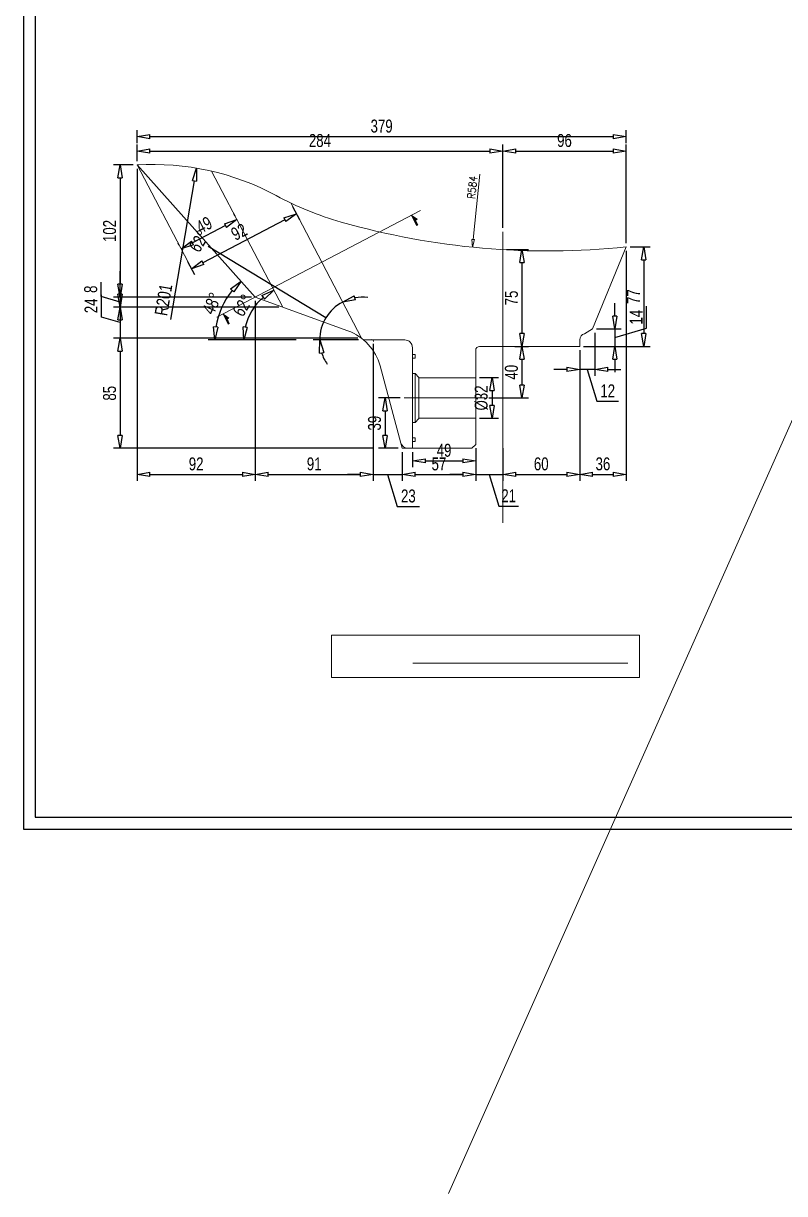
# Model space of a CAD drawing. Header units: millimetres. Extents: x 135002 to 160744, y 22203 to 27033.
# Drawn here: x 137536 to 138127, y 23715 to 24622 of the extents above; entities that cross this region are included whole.
import ezdxf

# ---------------------------------------------------------------- set-up
doc = ezdxf.new("R2010")
doc.units = ezdxf.units.MM
doc.header["$LTSCALE"] = 25
doc.linetypes.add('DASHED', pattern=[0.75, 0.5, -0.25])
doc.layers.get('0').update_dxf_attribs({"linetype": 'CONTINUOUS'})
doc.layers.get('Defpoints').update_dxf_attribs({"linetype": 'CONTINUOUS'})
doc.layers.add('04 DIMENSION', color=7, linetype='CONTINUOUS', lineweight=18)
doc.layers.add('dought line', color=6, linetype='DASHED', lineweight=15)
doc.styles.add('DIM-1', font='swisscl.ttf')
doc.styles.get("Standard").update_dxf_attribs({"font": 'romans.shx', "width": 0.85, "bigfont": 'fls_ful.shx'})
doc.dimstyles.new('DIM-1', dxfattribs={"dimscale": 5, "dimtxt": 2, "dimasz": 2, "dimexe": 1, "dimexo": 0.6, "dimgap": 0.6, "dimtad": 1, "dimdec": 0, "dimzin": 0, "dimdsep": 46, "dimtxsty": 'DIM-1', "dimblk": 'CLOSEDBLANK', "dimcen": 0, "dimclrd": 8, "dimclre": 8, "dimclrt": 6, "dimadec": 0, "dimazin": 0, "dimtfac": 1, "dimtdec": 0, "dimtmove": 1, "dimatfit": 0, "dimfxl": 1, "dimtolj": 1, "dimtzin": 0, "dimarcsym": 1})
doc.dimstyles.new('kulali', dxfattribs={"dimscale": 3, "dimtxt": 2, "dimasz": 2, "dimexe": 1, "dimexo": 0.6, "dimgap": 0.6, "dimtad": 1, "dimdec": 0, "dimzin": 0, "dimdsep": 46, "dimtxsty": 'Standard', "dimblk": 'CLOSEDBLANK', "dimcen": 0.09, "dimclrd": 251, "dimclre": 251, "dimclrt": 4, "dimadec": 1, "dimazin": 0, "dimtfac": 1, "dimtdec": 0, "dimtofl": 0, "dimtmove": 1, "dimatfit": 0, "dimldrblk": 'CLOSEDBLANK', "dimfxl": 1, "dimtolj": 1, "dimtzin": 0, "dimlwd": 9, "dimlwe": 9, "dimarcsym": 0})

# ---------------------------------------------------------------- blocks, each defined once
blk = doc.blocks.new('_ClosedBlank')
at = {"color": 0, "linetype": 'ByBlock', "lineweight": -2}
for p, q in [((-1, 0.167), (0, 0)), ((-1, 0.167), (-1, -0.167)), ((0, 0), (-1, -0.167))]:
    blk.add_line(p, q, dxfattribs=at)
blk = doc.blocks.new('*D325')
at = {"layer": '04 DIMENSION', "color": 8, "linetype": 'Continuous', "lineweight": -2, "transparency": 16777216}
for p, q in [((137828.51, 24331.54), (137811.77, 24331.54)), ((137827.05, 24292.54), (137811.77, 24292.54))]:
    blk.add_line(p, q, dxfattribs=at)
at = {"layer": '04 DIMENSION', "color": 8, "lineweight": -2, "transparency": 16777216}
blk.add_line((137816.77, 24321.54), (137816.77, 24302.54), dxfattribs=at)
at = {"layer": 'Defpoints', "color": 0, "transparency": 16777216}
for p in [(137831.51, 24331.54), (137816.77, 24292.54), (137830.05, 24292.54)]:
    blk.add_point(p, dxfattribs=at)
at = {"layer": '04 DIMENSION', "color": 8, "lineweight": -2, "transparency": 16777216, "xscale": 10, "yscale": 10, "zscale": 10}
for p, rotation in [((137816.77, 24331.54), 90), ((137816.77, 24292.54), 270)]:
    blk.add_blockref('_ClosedBlank', p, dxfattribs=dict(at, rotation=rotation))
at = {"layer": '04 DIMENSION', "color": 6, "transparency": 16777216, "insert": (137808.65, 24312.04), "char_height": 10, "attachment_point": 5, "rotation": 90, "style": 'DIM-1'}
blk.add_mtext('\\A1;39', dxfattribs=at)
blk = doc.blocks.new('*D326')
at = {"layer": '04 DIMENSION', "color": 8, "linetype": 'Continuous', "lineweight": -2, "transparency": 16777216}
for p, q in [((137887.05, 24292.54), (137887.05, 24267.28)), ((137908.05, 24292.54), (137908.05, 24267.28))]:
    blk.add_line(p, q, dxfattribs=at)
at = {"layer": '04 DIMENSION', "color": 8, "lineweight": -2, "transparency": 16777216}
for p, q in [((137877.05, 24272.28), (137867.05, 24272.28)), ((137887.05, 24272.28), (137908.05, 24272.28)), ((137887.05, 24272.28), (137908.05, 24272.28)), ((137897.55, 24272.28), (137904.92, 24247.72)), ((137918.05, 24272.28), (137928.05, 24272.28)), ((137904.92, 24247.72), (137920.32, 24247.72))]:
    blk.add_line(p, q, dxfattribs=at)
at = {"layer": 'Defpoints', "color": 0, "transparency": 16777216}
for p in [(137887.05, 24295.54), (137908.05, 24295.54), (137908.05, 24272.28)]:
    blk.add_point(p, dxfattribs=at)
at = {"layer": '04 DIMENSION', "color": 8, "lineweight": -2, "transparency": 16777216, "xscale": 10, "yscale": 10, "zscale": 10}
blk.add_blockref('_ClosedBlank', (137887.05, 24272.28), dxfattribs=at)
at = {"layer": '04 DIMENSION', "color": 8, "lineweight": -2, "transparency": 16777216, "xscale": 10, "yscale": 10, "zscale": 10, "rotation": 180}
blk.add_blockref('_ClosedBlank', (137908.05, 24272.28), dxfattribs=at)
at = {"layer": '04 DIMENSION', "color": 6, "transparency": 16777216, "insert": (137912.62, 24255.74), "char_height": 10, "attachment_point": 5, "style": 'DIM-1'}
blk.add_mtext('\\A1;21', dxfattribs=at)
blk = doc.blocks.new('*D272')
at = {"layer": '04 DIMENSION', "color": 8, "linetype": 'Continuous', "lineweight": -2, "transparency": 16777216}
for p, q in [((137830.05, 24289.54), (137830.05, 24267.28)), ((137887.05, 24284.63), (137887.05, 24267.28))]:
    blk.add_line(p, q, dxfattribs=at)
at = {"layer": '04 DIMENSION', "color": 8, "lineweight": -2, "transparency": 16777216}
blk.add_line((137840.05, 24272.28), (137877.05, 24272.28), dxfattribs=at)
at = {"layer": 'Defpoints', "color": 0, "transparency": 16777216}
for p in [(137830.05, 24292.54), (137887.05, 24287.63), (137887.05, 24272.28)]:
    blk.add_point(p, dxfattribs=at)
at = {"layer": '04 DIMENSION', "color": 8, "lineweight": -2, "transparency": 16777216, "xscale": 10, "yscale": 10, "zscale": 10, "rotation": 180}
blk.add_blockref('_ClosedBlank', (137830.05, 24272.28), dxfattribs=at)
at = {"layer": '04 DIMENSION', "color": 8, "lineweight": -2, "transparency": 16777216, "xscale": 10, "yscale": 10, "zscale": 10}
blk.add_blockref('_ClosedBlank', (137887.05, 24272.28), dxfattribs=at)
at = {"layer": '04 DIMENSION', "color": 6, "transparency": 16777216, "insert": (137858.55, 24280.38), "char_height": 10, "attachment_point": 5, "style": 'DIM-1'}
blk.add_mtext('\\A1;57', dxfattribs=at)
blk = doc.blocks.new('*D327')
at = {"layer": '04 DIMENSION', "color": 8, "linetype": 'Continuous', "lineweight": -2, "transparency": 16777216}
for p, q in [((137807.54, 24373.54), (137807.54, 24267.28)), ((137830.05, 24284), (137830.05, 24267.28))]:
    blk.add_line(p, q, dxfattribs=at)
at = {"layer": '04 DIMENSION', "color": 8, "lineweight": -2, "transparency": 16777216}
for p, q in [((137797.54, 24272.28), (137787.54, 24272.28)), ((137807.54, 24272.28), (137830.05, 24272.28)), ((137807.54, 24272.28), (137830.05, 24272.28)), ((137818.8, 24272.28), (137826.26, 24247.41)), ((137840.05, 24272.28), (137850.05, 24272.28)), ((137826.26, 24247.41), (137843.47, 24247.41))]:
    blk.add_line(p, q, dxfattribs=at)
at = {"layer": 'Defpoints', "color": 0, "transparency": 16777216}
for p in [(137807.54, 24376.54), (137830.05, 24287), (137830.05, 24272.28)]:
    blk.add_point(p, dxfattribs=at)
at = {"layer": '04 DIMENSION', "color": 8, "lineweight": -2, "transparency": 16777216, "xscale": 10, "yscale": 10, "zscale": 10}
blk.add_blockref('_ClosedBlank', (137807.54, 24272.28), dxfattribs=at)
at = {"layer": '04 DIMENSION', "color": 8, "lineweight": -2, "transparency": 16777216, "xscale": 10, "yscale": 10, "zscale": 10, "rotation": 180}
blk.add_blockref('_ClosedBlank', (137830.05, 24272.28), dxfattribs=at)
at = {"layer": '04 DIMENSION', "color": 6, "transparency": 16777216, "insert": (137834.86, 24255.53), "char_height": 10, "attachment_point": 5, "style": 'DIM-1'}
blk.add_mtext('\\A1;23', dxfattribs=at)
blk = doc.blocks.new('*D328')
at = {"layer": '04 DIMENSION', "color": 8, "linetype": 'Continuous', "lineweight": -2, "transparency": 16777216}
for p, q in [((137716.14, 24406.81), (137716.14, 24267.28)), ((137807.54, 24295.76), (137807.54, 24267.28))]:
    blk.add_line(p, q, dxfattribs=at)
at = {"layer": '04 DIMENSION', "color": 8, "lineweight": -2, "transparency": 16777216}
blk.add_line((137726.14, 24272.28), (137797.54, 24272.28), dxfattribs=at)
at = {"layer": 'Defpoints', "color": 0, "transparency": 16777216}
for p in [(137716.14, 24409.81), (137807.54, 24298.76), (137807.54, 24272.28)]:
    blk.add_point(p, dxfattribs=at)
at = {"layer": '04 DIMENSION', "color": 8, "lineweight": -2, "transparency": 16777216, "xscale": 10, "yscale": 10, "zscale": 10, "rotation": 180}
blk.add_blockref('_ClosedBlank', (137716.14, 24272.28), dxfattribs=at)
at = {"layer": '04 DIMENSION', "color": 8, "lineweight": -2, "transparency": 16777216, "xscale": 10, "yscale": 10, "zscale": 10}
blk.add_blockref('_ClosedBlank', (137807.54, 24272.28), dxfattribs=at)
at = {"layer": '04 DIMENSION', "color": 6, "transparency": 16777216, "insert": (137761.84, 24280.39), "char_height": 10, "attachment_point": 5, "style": 'DIM-1'}
blk.add_mtext('\\A1;91', dxfattribs=at)
blk = doc.blocks.new('*D329')
at = {"layer": '04 DIMENSION', "color": 8, "linetype": 'Continuous', "lineweight": -2, "transparency": 16777216}
for p, q in [((137624.52, 24509.18), (137624.52, 24267.28)), ((137716.14, 24323.64), (137716.14, 24267.28))]:
    blk.add_line(p, q, dxfattribs=at)
at = {"layer": '04 DIMENSION', "color": 8, "lineweight": -2, "transparency": 16777216}
blk.add_line((137634.52, 24272.28), (137706.14, 24272.28), dxfattribs=at)
at = {"layer": 'Defpoints', "color": 0, "transparency": 16777216}
for p in [(137624.52, 24512.18), (137716.14, 24326.64), (137716.14, 24272.28)]:
    blk.add_point(p, dxfattribs=at)
at = {"layer": '04 DIMENSION', "color": 8, "lineweight": -2, "transparency": 16777216, "xscale": 10, "yscale": 10, "zscale": 10, "rotation": 180}
blk.add_blockref('_ClosedBlank', (137624.52, 24272.28), dxfattribs=at)
at = {"layer": '04 DIMENSION', "color": 8, "lineweight": -2, "transparency": 16777216, "xscale": 10, "yscale": 10, "zscale": 10}
blk.add_blockref('_ClosedBlank', (137716.14, 24272.28), dxfattribs=at)
at = {"layer": '04 DIMENSION', "color": 6, "transparency": 16777216, "insert": (137670.33, 24280.39), "char_height": 10, "attachment_point": 5, "style": 'DIM-1'}
blk.add_mtext('\\A1;92', dxfattribs=at)
blk = doc.blocks.new('*D330')
at = {"layer": '04 DIMENSION', "color": 8, "lineweight": -2, "transparency": 16777216}
blk.add_line((137770.88, 24393.71), (137679.64, 24448.92), dxfattribs=at)
at = {"layer": '04 DIMENSION', "color": 8, "linetype": 'Continuous', "lineweight": -2, "transparency": 16777216}
blk.add_line((137796.27, 24376.54), (137761.09, 24376.54), dxfattribs=at)
at = {"layer": '04 DIMENSION', "color": 8, "lineweight": -2, "transparency": 16777216}
for start, end in [(82.97426, 100.30907), (117.64388, 180), (197.33481, 214.66962)]:
    blk.add_arc((137799.27, 24376.54), 33.18, start, end, dxfattribs=at)
at = {"layer": 'Defpoints', "color": 0, "transparency": 16777216}
for p in [(137743.67, 24482.68), (137774.44, 24398.55), (137798.57, 24377.86), (137800.22, 24376.54), (137832.05, 24376.54)]:
    blk.add_point(p, dxfattribs=at)
at = {"layer": '04 DIMENSION', "color": 8, "lineweight": -2, "transparency": 16777216, "xscale": 10, "yscale": 10, "zscale": 10}
for p, rotation in [((137783.87, 24405.93), 198.9764745201735), ((137766.09, 24376.54), 98.66740579107875)]:
    blk.add_blockref('_ClosedBlank', p, dxfattribs=dict(at, rotation=rotation))
at = {"layer": '04 DIMENSION', "color": 6, "transparency": 16777216, "insert": (137672.69, 24453.13), "char_height": 10, "attachment_point": 5, "rotation": 58.82194, "style": 'DIM-1'}
blk.add_mtext('\\A1;62°', dxfattribs=at)
blk = doc.blocks.new('*D331')
at = {"layer": '04 DIMENSION', "color": 8, "linetype": 'Continuous', "lineweight": -2, "transparency": 16777216}
blk.add_line((137747.8, 24376.54), (137702.2, 24376.54), dxfattribs=at)
at = {"layer": '04 DIMENSION', "color": 8, "lineweight": -2, "transparency": 16777216}
blk.add_arc((137750.8, 24376.54), 43.6, 130.81521, 166.82867, dxfattribs=at)
at = {"layer": 'Defpoints', "color": 0, "transparency": 16777216}
for p in [(137682.27, 24507.37), (137718.18, 24405.46), (137737.43, 24402.06), (137800.22, 24376.54), (137832.05, 24376.54)]:
    blk.add_point(p, dxfattribs=at)
at = {"layer": '04 DIMENSION', "color": 8, "lineweight": -2, "transparency": 16777216, "xscale": 10, "yscale": 10, "zscale": 10}
for p, rotation in [((137730.57, 24415.16), 34.22954392539363), ((137707.2, 24376.54), 263.4143363858385)]:
    blk.add_blockref('_ClosedBlank', p, dxfattribs=dict(at, rotation=rotation))
at = {"layer": '04 DIMENSION', "color": 6, "transparency": 16777216, "insert": (137706.55, 24403.31), "char_height": 10, "attachment_point": 5, "rotation": 58.82194, "style": 'DIM-1'}
blk.add_mtext('\\A1;62°', dxfattribs=at)
blk = doc.blocks.new('*D332')
at = {"layer": '04 DIMENSION', "color": 8, "linetype": 'Continuous', "lineweight": -2, "transparency": 16777216}
blk.add_line((137742.91, 24376.54), (137679.74, 24376.54), dxfattribs=at)
at = {"layer": '04 DIMENSION', "color": 8, "lineweight": -2, "transparency": 16777216}
blk.add_arc((137745.91, 24376.54), 61.17, 141.20375, 170.62309, dxfattribs=at)
at = {"layer": 'Defpoints', "color": 0, "transparency": 16777216}
for p in [(137624.52, 24512.18), (137694.1, 24409.06), (137716.14, 24409.81), (137800.22, 24376.54), (137832.05, 24376.54)]:
    blk.add_point(p, dxfattribs=at)
at = {"layer": '04 DIMENSION', "color": 8, "lineweight": -2, "transparency": 16777216, "xscale": 10, "yscale": 10, "zscale": 10}
for p, rotation in [((137705.12, 24422.12), 46.51529039323479), ((137684.74, 24376.54), 265.3115431680121)]:
    blk.add_blockref('_ClosedBlank', p, dxfattribs=dict(at, rotation=rotation))
at = {"layer": '04 DIMENSION', "color": 6, "transparency": 16777216, "insert": (137682.65, 24404.81), "char_height": 10, "attachment_point": 5, "rotation": 65.91342, "style": 'DIM-1'}
blk.add_mtext('\\A1;48°', dxfattribs=at)
blk = doc.blocks.new('*D333')
at = {"layer": '04 DIMENSION', "color": 8, "linetype": 'Continuous', "lineweight": -2, "transparency": 16777216}
for p, q in [((137621.52, 24512.18), (137606.36, 24512.18)), ((137713.14, 24409.81), (137606.36, 24409.81))]:
    blk.add_line(p, q, dxfattribs=at)
at = {"layer": '04 DIMENSION', "color": 8, "lineweight": -2, "transparency": 16777216}
blk.add_line((137611.36, 24502.18), (137611.36, 24419.81), dxfattribs=at)
at = {"layer": 'Defpoints', "color": 0, "transparency": 16777216}
for p in [(137624.52, 24512.18), (137611.36, 24409.81), (137716.14, 24409.81)]:
    blk.add_point(p, dxfattribs=at)
at = {"layer": '04 DIMENSION', "color": 8, "lineweight": -2, "transparency": 16777216, "xscale": 10, "yscale": 10, "zscale": 10}
for p, rotation in [((137611.36, 24512.18), 90), ((137611.36, 24409.81), 270)]:
    blk.add_blockref('_ClosedBlank', p, dxfattribs=dict(at, rotation=rotation))
at = {"layer": '04 DIMENSION', "color": 6, "transparency": 16777216, "insert": (137603.24, 24460.99), "char_height": 10, "attachment_point": 5, "rotation": 90, "style": 'DIM-1'}
blk.add_mtext('\\A1;102', dxfattribs=at)
blk = doc.blocks.new('*D334')
at = {"layer": '04 DIMENSION', "color": 8, "lineweight": -2, "transparency": 16777216}
for p, q in [((137611.36, 24419.81), (137611.36, 24429.81)), ((137596.74, 24410.32), (137596.74, 24421.27)), ((137611.36, 24405.93), (137596.74, 24410.32)), ((137611.36, 24409.81), (137611.36, 24402.06)), ((137611.36, 24409.81), (137611.36, 24402.06)), ((137611.36, 24392.06), (137611.36, 24382.06))]:
    blk.add_line(p, q, dxfattribs=at)
at = {"layer": '04 DIMENSION', "color": 8, "linetype": 'Continuous', "lineweight": -2, "transparency": 16777216}
for p, q in [((137671.91, 24409.81), (137606.36, 24409.81)), ((137734.43, 24402.06), (137606.36, 24402.06))]:
    blk.add_line(p, q, dxfattribs=at)
at = {"layer": 'Defpoints', "color": 0, "transparency": 16777216}
for p in [(137674.91, 24409.81), (137611.36, 24402.06), (137737.43, 24402.06)]:
    blk.add_point(p, dxfattribs=at)
at = {"layer": '04 DIMENSION', "color": 8, "lineweight": -2, "transparency": 16777216, "xscale": 10, "yscale": 10, "zscale": 10}
for p, rotation in [((137611.36, 24409.81), 270), ((137611.36, 24402.06), 90)]:
    blk.add_blockref('_ClosedBlank', p, dxfattribs=dict(at, rotation=rotation))
at = {"layer": '04 DIMENSION', "color": 6, "transparency": 16777216, "insert": (137588.62, 24415.79), "char_height": 10, "attachment_point": 5, "rotation": 90, "style": 'DIM-1'}
blk.add_mtext('\\A1;8', dxfattribs=at)
blk = doc.blocks.new('*D273')
at = {"layer": '04 DIMENSION', "color": 8, "lineweight": -2, "transparency": 16777216}
for p, q in [((137611.36, 24412.06), (137611.36, 24422.06)), ((137596.84, 24394.31), (137596.84, 24411.6)), ((137611.36, 24402.06), (137611.36, 24377.86)), ((137611.36, 24402.06), (137611.36, 24377.86)), ((137611.36, 24389.96), (137596.84, 24394.31)), ((137611.36, 24367.86), (137611.36, 24357.86))]:
    blk.add_line(p, q, dxfattribs=at)
at = {"layer": '04 DIMENSION', "color": 8, "linetype": 'Continuous', "lineweight": -2, "transparency": 16777216}
for p, q in [((137644.8, 24402.06), (137606.36, 24402.06)), ((137795.57, 24377.86), (137606.36, 24377.86))]:
    blk.add_line(p, q, dxfattribs=at)
at = {"layer": 'Defpoints', "color": 0, "transparency": 16777216}
for p in [(137647.8, 24402.06), (137611.36, 24377.86), (137798.57, 24377.86)]:
    blk.add_point(p, dxfattribs=at)
at = {"layer": '04 DIMENSION', "color": 8, "lineweight": -2, "transparency": 16777216, "xscale": 10, "yscale": 10, "zscale": 10}
for p, rotation in [((137611.36, 24402.06), 270), ((137611.36, 24377.86), 90)]:
    blk.add_blockref('_ClosedBlank', p, dxfattribs=dict(at, rotation=rotation))
at = {"layer": '04 DIMENSION', "color": 6, "transparency": 16777216, "insert": (137588.82, 24402.96), "char_height": 10, "attachment_point": 5, "rotation": 90, "style": 'DIM-1'}
blk.add_mtext('\\A1;24', dxfattribs=at)
blk = doc.blocks.new('*D274')
at = {"layer": '04 DIMENSION', "color": 8, "linetype": 'Continuous', "lineweight": -2, "transparency": 16777216}
for p, q in [((137673.67, 24377.86), (137606.36, 24377.86)), ((137807.01, 24292.54), (137606.36, 24292.54))]:
    blk.add_line(p, q, dxfattribs=at)
at = {"layer": '04 DIMENSION', "color": 8, "lineweight": -2, "transparency": 16777216}
blk.add_line((137611.36, 24367.86), (137611.36, 24302.54), dxfattribs=at)
at = {"layer": 'Defpoints', "color": 0, "transparency": 16777216}
for p in [(137676.67, 24377.86), (137611.36, 24292.54), (137810.01, 24292.54)]:
    blk.add_point(p, dxfattribs=at)
at = {"layer": '04 DIMENSION', "color": 8, "lineweight": -2, "transparency": 16777216, "xscale": 10, "yscale": 10, "zscale": 10}
for p, rotation in [((137611.36, 24377.86), 90), ((137611.36, 24292.54), 270)]:
    blk.add_blockref('_ClosedBlank', p, dxfattribs=dict(at, rotation=rotation))
at = {"layer": '04 DIMENSION', "color": 6, "transparency": 16777216, "insert": (137603.24, 24335.2), "char_height": 10, "attachment_point": 5, "rotation": 90, "style": 'DIM-1'}
blk.add_mtext('\\A1;85', dxfattribs=at)
blk = doc.blocks.new('*D335')
at = {"layer": '04 DIMENSION', "color": 8, "linetype": 'Continuous', "lineweight": -2, "transparency": 16777216}
for p, q in [((137967.67, 24368.54), (137967.67, 24267.28)), ((137908.05, 24280.49), (137908.05, 24267.28))]:
    blk.add_line(p, q, dxfattribs=at)
at = {"layer": '04 DIMENSION', "color": 8, "lineweight": -2, "transparency": 16777216}
blk.add_line((137918.05, 24272.28), (137957.67, 24272.28), dxfattribs=at)
at = {"layer": 'Defpoints', "color": 0, "transparency": 16777216}
for p in [(137967.67, 24371.54), (137908.05, 24283.49), (137967.67, 24272.28)]:
    blk.add_point(p, dxfattribs=at)
at = {"layer": '04 DIMENSION', "color": 8, "lineweight": -2, "transparency": 16777216, "xscale": 10, "yscale": 10, "zscale": 10, "rotation": 180}
blk.add_blockref('_ClosedBlank', (137908.05, 24272.28), dxfattribs=at)
at = {"layer": '04 DIMENSION', "color": 8, "lineweight": -2, "transparency": 16777216, "xscale": 10, "yscale": 10, "zscale": 10}
blk.add_blockref('_ClosedBlank', (137967.67, 24272.28), dxfattribs=at)
at = {"layer": '04 DIMENSION', "color": 6, "transparency": 16777216, "insert": (137937.86, 24280.4), "char_height": 10, "attachment_point": 5, "style": 'DIM-1'}
blk.add_mtext('\\A1;60', dxfattribs=at)
blk = doc.blocks.new('*D336')
at = {"layer": '04 DIMENSION', "color": 8, "linetype": 'Continuous', "lineweight": -2, "transparency": 16777216}
for p, q in [((138003.74, 24445.65), (138003.74, 24267.28)), ((137967.67, 24350.63), (137967.67, 24267.28))]:
    blk.add_line(p, q, dxfattribs=at)
at = {"layer": '04 DIMENSION', "color": 8, "lineweight": -2, "transparency": 16777216}
blk.add_line((137977.67, 24272.28), (137993.74, 24272.28), dxfattribs=at)
at = {"layer": 'Defpoints', "color": 0, "transparency": 16777216}
for p in [(138003.74, 24448.65), (137967.67, 24353.63), (138003.74, 24272.28)]:
    blk.add_point(p, dxfattribs=at)
at = {"layer": '04 DIMENSION', "color": 8, "lineweight": -2, "transparency": 16777216, "xscale": 10, "yscale": 10, "zscale": 10, "rotation": 180}
blk.add_blockref('_ClosedBlank', (137967.67, 24272.28), dxfattribs=at)
at = {"layer": '04 DIMENSION', "color": 8, "lineweight": -2, "transparency": 16777216, "xscale": 10, "yscale": 10, "zscale": 10}
blk.add_blockref('_ClosedBlank', (138003.74, 24272.28), dxfattribs=at)
at = {"layer": '04 DIMENSION', "color": 6, "transparency": 16777216, "insert": (137985.7, 24280.4), "char_height": 10, "attachment_point": 5, "style": 'DIM-1'}
blk.add_mtext('\\A1;36', dxfattribs=at)
blk = doc.blocks.new('*D275')
at = {"layer": '04 DIMENSION', "color": 8, "linetype": 'Continuous', "lineweight": -2, "transparency": 16777216}
for p, q in [((137624.52, 24515.18), (137624.52, 24527.92)), ((137908.05, 24463.31), (137908.05, 24527.92))]:
    blk.add_line(p, q, dxfattribs=at)
at = {"layer": '04 DIMENSION', "color": 8, "lineweight": -2, "transparency": 16777216}
blk.add_line((137634.52, 24522.92), (137898.05, 24522.92), dxfattribs=at)
at = {"layer": 'Defpoints', "color": 0, "transparency": 16777216}
for p in [(137908.05, 24522.92), (137624.52, 24512.18), (137908.05, 24460.31)]:
    blk.add_point(p, dxfattribs=at)
at = {"layer": '04 DIMENSION', "color": 8, "lineweight": -2, "transparency": 16777216, "xscale": 10, "yscale": 10, "zscale": 10, "rotation": 180}
blk.add_blockref('_ClosedBlank', (137624.52, 24522.92), dxfattribs=at)
at = {"layer": '04 DIMENSION', "color": 8, "lineweight": -2, "transparency": 16777216, "xscale": 10, "yscale": 10, "zscale": 10}
blk.add_blockref('_ClosedBlank', (137908.05, 24522.92), dxfattribs=at)
at = {"layer": '04 DIMENSION', "color": 6, "transparency": 16777216, "insert": (137766.28, 24531.04), "char_height": 10, "attachment_point": 5, "style": 'DIM-1'}
blk.add_mtext('\\A1;284', dxfattribs=at)
blk = doc.blocks.new('*D276')
at = {"layer": '04 DIMENSION', "color": 8, "linetype": 'Continuous', "lineweight": -2, "transparency": 16777216}
for p, q in [((137908.05, 24512.69), (137908.05, 24527.92)), ((138003.74, 24451.65), (138003.74, 24527.92))]:
    blk.add_line(p, q, dxfattribs=at)
at = {"layer": '04 DIMENSION', "color": 8, "lineweight": -2, "transparency": 16777216}
blk.add_line((137918.05, 24522.92), (137993.74, 24522.92), dxfattribs=at)
at = {"layer": 'Defpoints', "color": 0, "transparency": 16777216}
for p in [(138003.74, 24522.92), (137908.05, 24509.69), (138003.74, 24448.65)]:
    blk.add_point(p, dxfattribs=at)
at = {"layer": '04 DIMENSION', "color": 8, "lineweight": -2, "transparency": 16777216, "xscale": 10, "yscale": 10, "zscale": 10, "rotation": 180}
blk.add_blockref('_ClosedBlank', (137908.05, 24522.92), dxfattribs=at)
at = {"layer": '04 DIMENSION', "color": 8, "lineweight": -2, "transparency": 16777216, "xscale": 10, "yscale": 10, "zscale": 10}
blk.add_blockref('_ClosedBlank', (138003.74, 24522.92), dxfattribs=at)
at = {"layer": '04 DIMENSION', "color": 6, "transparency": 16777216, "insert": (137955.9, 24531.04), "char_height": 10, "attachment_point": 5, "style": 'DIM-1'}
blk.add_mtext('\\A1;96', dxfattribs=at)
blk = doc.blocks.new('*D277')
at = {"layer": '04 DIMENSION', "color": 8, "linetype": 'Continuous', "lineweight": -2, "transparency": 16777216}
for p, q in [((137624.52, 24528.92), (137624.52, 24539.11)), ((138003.74, 24528.92), (138003.74, 24539.11))]:
    blk.add_line(p, q, dxfattribs=at)
at = {"layer": '04 DIMENSION', "color": 8, "lineweight": -2, "transparency": 16777216}
blk.add_line((137634.52, 24534.11), (137993.74, 24534.11), dxfattribs=at)
at = {"layer": 'Defpoints', "color": 0, "transparency": 16777216}
for p in [(137624.52, 24525.92), (138003.74, 24534.11), (138003.74, 24525.92)]:
    blk.add_point(p, dxfattribs=at)
at = {"layer": '04 DIMENSION', "color": 8, "lineweight": -2, "transparency": 16777216, "xscale": 10, "yscale": 10, "zscale": 10, "rotation": 180}
blk.add_blockref('_ClosedBlank', (137624.52, 24534.11), dxfattribs=at)
at = {"layer": '04 DIMENSION', "color": 8, "lineweight": -2, "transparency": 16777216, "xscale": 10, "yscale": 10, "zscale": 10}
blk.add_blockref('_ClosedBlank', (138003.74, 24534.11), dxfattribs=at)
at = {"layer": '04 DIMENSION', "color": 6, "transparency": 16777216, "insert": (137814.13, 24542.23), "char_height": 10, "attachment_point": 5, "style": 'DIM-1'}
blk.add_mtext('\\A1;379', dxfattribs=at)
blk = doc.blocks.new('*D337')
at = {"layer": '04 DIMENSION', "color": 8, "linetype": 'Continuous', "lineweight": -2, "transparency": 16777216}
for p, q in [((137745.07, 24480.01), (137750.35, 24469.92)), ((137663.69, 24437.38), (137668.97, 24427.3))]:
    blk.add_line(p, q, dxfattribs=at)
at = {"layer": '04 DIMENSION', "color": 8, "lineweight": -2, "transparency": 16777216}
blk.add_line((137739.17, 24469.71), (137675.51, 24436.37), dxfattribs=at)
at = {"layer": 'Defpoints', "color": 0, "transparency": 16777216}
for p in [(137743.68, 24482.66), (137662.3, 24440.04), (137666.65, 24431.73)]:
    blk.add_point(p, dxfattribs=at)
at = {"layer": '04 DIMENSION', "color": 8, "lineweight": -2, "transparency": 16777216, "xscale": 10, "yscale": 10, "zscale": 10}
for p, rotation in [((137748.03, 24474.35), 27.64388031118167), ((137666.65, 24431.73), 207.6438803111816)]:
    blk.add_blockref('_ClosedBlank', p, dxfattribs=dict(at, rotation=rotation))
at = {"layer": '04 DIMENSION', "color": 6, "transparency": 16777216, "insert": (137703.58, 24460.23), "char_height": 10, "attachment_point": 5, "rotation": 27.64388, "style": 'DIM-1'}
blk.add_mtext('\\A1;92', dxfattribs=at)
blk = doc.blocks.new('*D338')
at = {"layer": '04 DIMENSION', "color": 8, "linetype": 'Continuous', "lineweight": -2, "transparency": 16777216}
for p, q in [((137700.56, 24472.45), (137699.63, 24474.22)), ((137657.21, 24449.75), (137656.29, 24451.52))]:
    blk.add_line(p, q, dxfattribs=at)
at = {"layer": '04 DIMENSION', "color": 8, "lineweight": -2, "transparency": 16777216}
blk.add_line((137693.09, 24465.16), (137667.46, 24451.73), dxfattribs=at)
at = {"layer": 'Defpoints', "color": 0, "transparency": 16777216}
for p in [(137701.95, 24469.79), (137658.61, 24447.09), (137658.61, 24447.09)]:
    blk.add_point(p, dxfattribs=at)
at = {"layer": '04 DIMENSION', "color": 8, "lineweight": -2, "transparency": 16777216, "xscale": 10, "yscale": 10, "zscale": 10}
for p, rotation in [((137701.95, 24469.79), 27.64388031118391), ((137658.61, 24447.09), 207.6438803111839)]:
    blk.add_blockref('_ClosedBlank', p, dxfattribs=dict(at, rotation=rotation))
at = {"layer": '04 DIMENSION', "color": 6, "transparency": 16777216, "insert": (137676.51, 24465.63), "char_height": 10, "attachment_point": 5, "rotation": 27.64388, "style": 'DIM-1'}
blk.add_mtext('\\A1;49', dxfattribs=at)
blk = doc.blocks.new('*D346')
at = {"layer": '04 DIMENSION', "color": 8, "linetype": 'Continuous', "lineweight": -2, "transparency": 16777216}
for p, q in [((138006.74, 24448.65), (138022.39, 24448.65)), ((137970.67, 24371.54), (138022.39, 24371.54))]:
    blk.add_line(p, q, dxfattribs=at)
at = {"layer": '04 DIMENSION', "color": 8, "lineweight": -2, "transparency": 16777216}
blk.add_line((138017.39, 24438.65), (138017.39, 24381.54), dxfattribs=at)
at = {"layer": 'Defpoints', "color": 0, "transparency": 16777216}
for p in [(138003.74, 24448.65), (137967.67, 24371.54), (138017.39, 24371.54)]:
    blk.add_point(p, dxfattribs=at)
at = {"layer": '04 DIMENSION', "color": 8, "lineweight": -2, "transparency": 16777216, "xscale": 10, "yscale": 10, "zscale": 10}
for p, rotation in [((138017.39, 24448.65), 90), ((138017.39, 24371.54), 270)]:
    blk.add_blockref('_ClosedBlank', p, dxfattribs=dict(at, rotation=rotation))
at = {"layer": '04 DIMENSION', "color": 6, "transparency": 16777216, "insert": (138009.39, 24410.09), "char_height": 10, "attachment_point": 5, "rotation": 90, "style": 'DIM-1'}
blk.add_mtext('\\A1;77', dxfattribs=at)
blk = doc.blocks.new('*D347')
at = {"layer": '04 DIMENSION', "color": 8, "linetype": 'Continuous', "lineweight": -2, "transparency": 16777216}
for p, q in [((137911.05, 24446.54), (137927.89, 24446.54)), ((137922.89, 24371.54), (137927.89, 24371.54))]:
    blk.add_line(p, q, dxfattribs=at)
at = {"layer": '04 DIMENSION', "color": 8, "lineweight": -2, "transparency": 16777216}
blk.add_line((137922.89, 24436.54), (137922.89, 24381.54), dxfattribs=at)
at = {"layer": 'Defpoints', "color": 0, "transparency": 16777216}
for p in [(137908.05, 24446.54), (137919.89, 24371.54), (137922.89, 24371.54)]:
    blk.add_point(p, dxfattribs=at)
at = {"layer": '04 DIMENSION', "color": 8, "lineweight": -2, "transparency": 16777216, "xscale": 10, "yscale": 10, "zscale": 10}
for p, rotation in [((137922.89, 24446.54), 90), ((137922.89, 24371.54), 270)]:
    blk.add_blockref('_ClosedBlank', p, dxfattribs=dict(at, rotation=rotation))
at = {"layer": '04 DIMENSION', "color": 6, "transparency": 16777216, "insert": (137914.79, 24409.04), "char_height": 10, "attachment_point": 5, "rotation": 90, "style": 'DIM-1'}
blk.add_mtext('\\A1;75', dxfattribs=at)
blk = doc.blocks.new('*D348')
at = {"layer": '04 DIMENSION', "color": 8, "linetype": 'Continuous', "lineweight": -2, "transparency": 16777216}
for p, q in [((137917.39, 24371.54), (137927.89, 24371.54)), ((137897.34, 24331.54), (137927.89, 24331.54))]:
    blk.add_line(p, q, dxfattribs=at)
at = {"layer": '04 DIMENSION', "color": 8, "lineweight": -2, "transparency": 16777216}
blk.add_line((137922.89, 24361.54), (137922.89, 24341.54), dxfattribs=at)
at = {"layer": 'Defpoints', "color": 0, "transparency": 16777216}
for p in [(137914.39, 24371.54), (137894.34, 24331.54), (137922.89, 24331.54)]:
    blk.add_point(p, dxfattribs=at)
at = {"layer": '04 DIMENSION', "color": 8, "lineweight": -2, "transparency": 16777216, "xscale": 10, "yscale": 10, "zscale": 10}
for p, rotation in [((137922.89, 24371.54), 90), ((137922.89, 24331.54), 270)]:
    blk.add_blockref('_ClosedBlank', p, dxfattribs=dict(at, rotation=rotation))
at = {"layer": '04 DIMENSION', "color": 6, "transparency": 16777216, "insert": (137914.77, 24351.54), "char_height": 10, "attachment_point": 5, "rotation": 90, "style": 'DIM-1'}
blk.add_mtext('\\A1;40', dxfattribs=at)
blk = doc.blocks.new('*D349')
at = {"layer": '04 DIMENSION', "color": 8, "linetype": 'Continuous', "lineweight": -2, "transparency": 16777216}
for p, q in [((137838.05, 24289.54), (137838.05, 24277.83)), ((137887.05, 24288.33), (137887.05, 24277.83))]:
    blk.add_line(p, q, dxfattribs=at)
at = {"layer": '04 DIMENSION', "color": 8, "lineweight": -2, "transparency": 16777216}
blk.add_line((137848.05, 24282.83), (137877.05, 24282.83), dxfattribs=at)
at = {"layer": 'Defpoints', "color": 0, "transparency": 16777216}
for p in [(137838.05, 24292.54), (137887.05, 24291.33), (137887.05, 24282.83)]:
    blk.add_point(p, dxfattribs=at)
at = {"layer": '04 DIMENSION', "color": 8, "lineweight": -2, "transparency": 16777216, "xscale": 10, "yscale": 10, "zscale": 10, "rotation": 180}
blk.add_blockref('_ClosedBlank', (137838.05, 24282.83), dxfattribs=at)
at = {"layer": '04 DIMENSION', "color": 8, "lineweight": -2, "transparency": 16777216, "xscale": 10, "yscale": 10, "zscale": 10}
blk.add_blockref('_ClosedBlank', (137887.05, 24282.83), dxfattribs=at)
at = {"layer": '04 DIMENSION', "color": 6, "transparency": 16777216, "insert": (137862.55, 24290.95), "char_height": 10, "attachment_point": 5, "style": 'DIM-1'}
blk.add_mtext('\\A1;49', dxfattribs=at)
blk = doc.blocks.new('*D280')
at = {"layer": '04 DIMENSION', "color": 8, "lineweight": -2, "transparency": 16777216}
blk.add_line((137650.67, 24392.33), (137669.03, 24499.84), dxfattribs=at)
at = {"layer": 'Defpoints', "color": 0, "transparency": 16777216}
for p in [(137670.71, 24509.69), (137636.88, 24311.56)]:
    blk.add_point(p, dxfattribs=at)
at = {"layer": '04 DIMENSION', "color": 8, "lineweight": -2, "transparency": 16777216, "xscale": 10, "yscale": 10, "zscale": 10, "rotation": 80.30995678969353}
blk.add_blockref('_ClosedBlank', (137670.71, 24509.69), dxfattribs=at)
at = {"layer": '04 DIMENSION', "color": 6, "transparency": 16777216, "insert": (137645.04, 24407.63), "char_height": 10, "attachment_point": 5, "rotation": 80.30996, "style": 'DIM-1'}
blk.add_mtext('\\A1;R201', dxfattribs=at)
blk = doc.blocks.new('*D281')
at = {"layer": 'Defpoints', "color": 0, "ltscale": 11, "transparency": 16777216}
for p in [(137943.04, 25029.59), (137884.57, 24448.42)]:
    blk.add_point(p, dxfattribs=at)
at = {"layer": 'dought line', "color": 251, "lineweight": 9, "ltscale": 11, "transparency": 16777216}
blk.add_line((137890.27, 24505.12), (137885.17, 24454.39), dxfattribs=at)
at = {"layer": 'dought line', "color": 251, "lineweight": 9, "ltscale": 11, "transparency": 16777216, "xscale": 6, "yscale": 6, "zscale": 6, "rotation": 264.2554427672817}
blk.add_blockref('_ClosedBlank', (137884.57, 24448.42), dxfattribs=at)
at = {"layer": 'dought line', "color": 4, "ltscale": 11, "transparency": 16777216, "insert": (137884.41, 24494.75), "char_height": 6, "attachment_point": 5, "rotation": 84.25544}
blk.add_mtext('\\A1;R584', dxfattribs=at)
blk = doc.blocks.new('*D359')
at = {"layer": '04 DIMENSION', "color": 8, "linetype": 'Continuous', "lineweight": -2, "transparency": 16777216}
for p, q in [((137890.05, 24347.29), (137904.73, 24347.29)), ((137890.05, 24315.79), (137904.73, 24315.79))]:
    blk.add_line(p, q, dxfattribs=at)
at = {"layer": '04 DIMENSION', "color": 8, "lineweight": -2, "transparency": 16777216}
blk.add_line((137899.73, 24337.29), (137899.73, 24325.79), dxfattribs=at)
at = {"layer": 'Defpoints', "color": 0, "transparency": 16777216}
for p in [(137887.05, 24347.29), (137887.05, 24315.79), (137899.73, 24315.79)]:
    blk.add_point(p, dxfattribs=at)
at = {"layer": '04 DIMENSION', "color": 8, "lineweight": -2, "transparency": 16777216, "xscale": 10, "yscale": 10, "zscale": 10}
for p, rotation in [((137899.73, 24347.29), 90), ((137899.73, 24315.79), 270)]:
    blk.add_blockref('_ClosedBlank', p, dxfattribs=dict(at, rotation=rotation))
at = {"layer": '04 DIMENSION', "color": 6, "transparency": 16777216, "insert": (137891.47, 24331.54), "char_height": 10, "attachment_point": 5, "rotation": 90, "style": 'DIM-1'}
blk.add_mtext('\\A1;%%C32', dxfattribs=at)
blk = doc.blocks.new('*D388')
at = {"layer": '04 DIMENSION', "color": 8, "lineweight": -2, "transparency": 16777216}
for p, q in [((137994.93, 24395.07), (137994.93, 24405.07)), ((138019.43, 24385.65), (138019.43, 24402.72)), ((137994.93, 24378.3), (138019.43, 24385.65)), ((137994.93, 24385.07), (137994.93, 24371.54)), ((137994.93, 24385.07), (137994.93, 24371.54)), ((137994.93, 24361.54), (137994.93, 24351.54))]:
    blk.add_line(p, q, dxfattribs=at)
at = {"layer": '04 DIMENSION', "color": 8, "linetype": 'Continuous', "lineweight": -2, "transparency": 16777216}
for p, q in [((137980.66, 24385.07), (137999.93, 24385.07)), ((137980.66, 24371.54), (137999.93, 24371.54))]:
    blk.add_line(p, q, dxfattribs=at)
at = {"layer": 'Defpoints', "color": 0, "transparency": 16777216}
for p in [(137977.66, 24385.07), (137977.66, 24371.54), (137994.93, 24371.54)]:
    blk.add_point(p, dxfattribs=at)
at = {"layer": '04 DIMENSION', "color": 8, "lineweight": -2, "transparency": 16777216, "xscale": 10, "yscale": 10, "zscale": 10}
for p, rotation in [((137994.93, 24385.07), 270), ((137994.93, 24371.54), 90)]:
    blk.add_blockref('_ClosedBlank', p, dxfattribs=dict(at, rotation=rotation))
at = {"layer": '04 DIMENSION', "color": 6, "transparency": 16777216, "insert": (138011.43, 24394.19), "char_height": 10, "attachment_point": 5, "rotation": 90, "style": 'DIM-1'}
blk.add_mtext('\\A1;14', dxfattribs=at)
blk = doc.blocks.new('*D389')
at = {"layer": '04 DIMENSION', "color": 8, "linetype": 'Continuous', "lineweight": -2, "transparency": 16777216}
for p, q in [((137979.46, 24382.07), (137979.46, 24348.63)), ((137967.67, 24368.54), (137967.67, 24348.63))]:
    blk.add_line(p, q, dxfattribs=at)
at = {"layer": '04 DIMENSION', "color": 8, "lineweight": -2, "transparency": 16777216}
for p, q in [((137957.67, 24353.63), (137947.67, 24353.63)), ((137979.46, 24353.63), (137967.67, 24353.63)), ((137979.46, 24353.63), (137967.67, 24353.63)), ((137973.56, 24353.63), (137980.93, 24329.07)), ((137989.46, 24353.63), (137999.46, 24353.63)), ((137980.93, 24329.07), (137997.87, 24329.07))]:
    blk.add_line(p, q, dxfattribs=at)
at = {"layer": 'Defpoints', "color": 0, "transparency": 16777216}
for p in [(137979.46, 24385.07), (137967.67, 24371.54), (137967.67, 24353.63)]:
    blk.add_point(p, dxfattribs=at)
at = {"layer": '04 DIMENSION', "color": 8, "lineweight": -2, "transparency": 16777216, "xscale": 10, "yscale": 10, "zscale": 10}
blk.add_blockref('_ClosedBlank', (137967.67, 24353.63), dxfattribs=at)
at = {"layer": '04 DIMENSION', "color": 8, "lineweight": -2, "transparency": 16777216, "xscale": 10, "yscale": 10, "zscale": 10, "rotation": 180}
blk.add_blockref('_ClosedBlank', (137979.46, 24353.63), dxfattribs=at)
at = {"layer": '04 DIMENSION', "color": 6, "transparency": 16777216, "insert": (137989.4, 24337.09), "char_height": 10, "attachment_point": 5, "style": 'DIM-1'}
blk.add_mtext('\\A1;12', dxfattribs=at)

msp = doc.modelspace()

# ---------------------------------------------------------------- hatches: boundary and pattern name
at = {"layer": '04 DIMENSION'}
h = msp.add_hatch(dxfattribs=at)
h.set_pattern_fill('ANSI31', color=256, scale=0.7, angle=-63.862103)
h.set_pattern_definition([(341.137896584, (73120.59357, 129088.0867), (0.0282880139, 0.08280119727), [])])
h.paths.add_polyline_path([(137837.322, 24473.092), (137841.154, 24465.282), (137842.077, 24465.735), (137840.319, 24469.318), (137841.774, 24470.032)])
h = msp.add_hatch(dxfattribs=at)
h.set_pattern_fill('ANSI31', color=256, scale=0.7, angle=-63.862103)
h.set_pattern_definition([(341.137896584, (72974.53642, 129011.56791), (0.0282880139, 0.08280119727), [])])
h.paths.add_polyline_path([(137691.265, 24396.573), (137695.097, 24388.764), (137696.02, 24389.217), (137694.262, 24392.799), (137695.717, 24393.513)])

# ---------------------------------------------------------------- linework, layer by layer
for points in [[(137536.393, 23997.333), (138871.181, 23997.333), (138871.181, 24946.519), (137536.393, 24946.519)], [(137545.605, 24006.545), (138861.969, 24006.545), (138861.969, 24937.307), (137545.605, 24937.307)]]:
    msp.add_lwpolyline(points, close=True)
for p, q in [((138698.392, 25587.992), (137865.857, 23714.876)), ((137716.136, 24409.805), (137624.516, 24512.18)), ((137624.516, 24512.18), (137664.032, 24436.735)), ((137682.27, 24507.368), (137737.43, 24402.055)), ((137743.67, 24482.683), (137798.572, 24377.861)), ((137686.402, 24394.232), (137844.318, 24476.942)), ((137837.322, 24473.092), (137841.774, 24470.032)), ((137837.322, 24473.092), (137841.154, 24465.282)), ((137841.774, 24470.032), (137840.319, 24469.318)), ((137840.319, 24469.318), (137842.077, 24465.735)), ((137842.077, 24465.735), (137841.154, 24465.282)), ((137908.052, 24234.702), (137908.052, 24460.31)), ((138003.741, 24448.65), (137977.659, 24385.074)), ((137788.043, 24383.633), (137716.136, 24409.805)), ((137691.265, 24396.573), (137695.717, 24393.513)), ((137691.265, 24396.573), (137695.097, 24388.764)), ((137695.717, 24393.513), (137694.262, 24392.799)), ((137694.262, 24392.799), (137696.02, 24389.217)), ((137696.02, 24389.217), (137695.097, 24388.764)), ((137971.422, 24381.377), (137977.659, 24385.074)), ((137832.052, 24376.535), (137800.216, 24376.535)), ((137807.544, 24376.535), (137806.41, 24376.948)), ((137807.544, 24376.535), (137807.904, 24375.194)), ((137890.052, 24371.535), (137967.668, 24371.535)), ((137967.668, 24376.535), (137967.668, 24371.535)), ((137838.052, 24292.535), (137838.052, 24370.535)), ((137840.052, 24365.357), (137838.052, 24365.357)), ((137840.052, 24362.357), (137838.052, 24362.357)), ((137840.052, 24362.357), (137840.052, 24365.357)), ((137887.052, 24368.535), (137887.052, 24295.535)), ((137812.933, 24356.422), (137830.052, 24292.535)), ((137840.05, 24350.535), (137838.045, 24350.535)), ((137840.05, 24350.535), (137840.05, 24312.559)), ((137840.05, 24350.535), (137843.05, 24347.535)), ((137843.05, 24347.535), (137843.05, 24315.559)), ((137887.052, 24347.285), (137843.05, 24347.285)), ((137894.343, 24331.535), (137831.514, 24331.535)), ((137840.05, 24312.559), (137838.045, 24312.559)), ((137840.05, 24312.559), (137843.05, 24315.559)), ((137887.052, 24315.785), (137843.05, 24315.785)), ((137840.052, 24300.714), (137838.052, 24300.714)), ((137840.052, 24300.714), (137840.052, 24297.714)), ((137884.052, 24292.535), (137830.052, 24292.535)), ((137840.052, 24297.714), (137838.052, 24297.714)), ((137887.052, 24295.535), (137884.052, 24292.535)), ((137838.44, 24125.876), (138005.044, 24125.876))]:
    msp.add_line(p, q, dxfattribs=at)
msp.add_lwpolyline([(137775.223, 24147.831), (138014.101, 24147.831), (138014.101, 24114.869), (137775.223, 24114.869)], close=True, dxfattribs=at)
for centre, radius, start, end in [((137636.879, 24311.561), 201, 61.611905, 93.526307), ((137851.303, 24708.327), 250, 241.611905, 254.063942), ((137943.035, 25029.587), 584.1, 254.063942, 275.965534), ((137774.296, 24346.069), 40, 15, 70), ((137972.668, 24376.535), 5, 104.439442, 180), ((137832.052, 24370.535), 6, 0, 90), ((137890.052, 24368.535), 3, 90, 180), ((137834.656, 24298.535), 6, 195, 270)]:
    msp.add_arc(centre, radius, start, end, dxfattribs=at)

# ---------------------------------------------------------------- dimensions: what is measured, and where the dimension line sits
for base, p1, p2, picture, middle in [((138003.741, 24534.108), (137624.516, 24525.917), (138003.741, 24525.917), '*D277', (137814.128, 24542.229)), ((137908.052, 24522.917), (137624.516, 24512.18), (137908.052, 24460.31), '*D275', (137766.284, 24531.038)), ((138003.741, 24522.917), (137908.052, 24509.686), (138003.741, 24448.65), '*D276', (137955.896, 24531.038)), ((137716.136, 24272.276), (137624.516, 24512.18), (137716.136, 24326.635), '*D329', (137670.326, 24280.391)), ((138003.741, 24272.276), (137967.668, 24353.629), (138003.741, 24448.65), '*D336', (137985.705, 24280.404)), ((137807.544, 24272.276), (137716.136, 24409.805), (137807.544, 24298.756), '*D328', (137761.84, 24280.391)), ((137967.668, 24353.629), (137979.459, 24385.074), (137967.668, 24371.535), '*D389', (137983.931, 24337.09)), ((137830.052, 24272.276), (137807.544, 24376.535), (137830.052, 24287), '*D327', (137829.257, 24255.534)), ((137967.668, 24272.276), (137908.052, 24283.493), (137967.668, 24371.535), '*D335', (137937.86, 24280.397)), ((137887.052, 24272.276), (137830.052, 24292.535), (137887.052, 24287.633), '*D272', (137858.552, 24280.378)), ((137887.052, 24282.833), (137838.052, 24292.535), (137887.052, 24291.333), '*D349', (137862.552, 24290.947)), ((137908.052, 24272.276), (137887.052, 24295.535), (137908.052, 24295.535), '*D326', (137907.92, 24255.737))]:
    dim = msp.add_linear_dim(base=base, p1=p1, p2=p2, dimstyle='DIM-1', dxfattribs=at)
    dim.commit()
    dim.dimension.update_dxf_attribs({"geometry": picture, "text_midpoint": middle})
for base, p1, p2, picture, middle in [((137611.364, 24409.805), (137624.516, 24512.18), (137716.136, 24409.805), '*D333', (137603.242, 24460.993)), ((137922.893, 24371.535), (137908.052, 24446.535), (137919.893, 24371.535), '*D347', (137914.792, 24409.035)), ((138017.393, 24371.535), (138003.741, 24448.65), (137967.668, 24371.535), '*D346', (138009.393, 24410.093)), ((137611.364, 24402.055), (137674.907, 24409.805), (137737.43, 24402.055), '*D334', (137588.621, 24413.316)), ((137611.364, 24377.861), (137647.802, 24402.055), (137798.572, 24377.861), '*D273', (137588.824, 24397.314)), ((137994.931, 24371.535), (137977.659, 24385.074), (137977.659, 24371.535), '*D388', (138011.431, 24388.655)), ((137611.364, 24292.535), (137676.674, 24377.861), (137810.012, 24292.535), '*D274', (137603.242, 24335.198)), ((137922.893, 24331.535), (137914.393, 24371.535), (137894.343, 24331.535), '*D348', (137914.772, 24351.535)), ((137816.768, 24292.535), (137831.514, 24331.535), (137830.052, 24292.535), '*D325', (137808.646, 24312.035))]:
    dim = msp.add_linear_dim(base=base, p1=p1, p2=p2, angle=90, dimstyle='DIM-1', dxfattribs=at)
    dim.commit()
    dim.dimension.update_dxf_attribs({"geometry": picture, "text_midpoint": middle})
for base, line1, line2, picture, middle in [((137694.1, 24409.056), ((137832.052, 24376.535), (137800.216, 24376.535)), ((137716.136, 24409.805), (137624.516, 24512.18)), '*D332', (137682.652, 24404.815)), ((137718.18, 24405.463), ((137832.052, 24376.535), (137800.216, 24376.535)), ((137682.27, 24507.368), (137737.43, 24402.055)), '*D331', (137706.548, 24403.31)), ((137774.444, 24398.551), ((137743.67, 24482.683), (137798.572, 24377.861)), ((137832.052, 24376.535), (137800.216, 24376.535)), '*D330', (137672.688, 24453.127))]:
    dim = msp.add_angular_dim_2l(base=base, line1=line1, line2=line2, dimstyle='DIM-1', dxfattribs=at)
    dim.commit()
    dim.dimension.update_dxf_attribs({"geometry": picture, "text_midpoint": middle})
dim = msp.add_radius_dim(center=(137636.879, 24311.561), mpoint=(137670.711, 24509.693), dimstyle='DIM-1', dxfattribs=at)
dim.commit()
dim.dimension.update_dxf_attribs({"geometry": '*D280', "text_midpoint": (137653.05, 24406.265), "dimtype": 164})
for p1, p2, distance, picture, middle in [((137743.681, 24482.663), (137662.301, 24440.039), 9.381, '*D337', (137703.578, 24460.229)), ((137701.95, 24469.795), (137658.606, 24447.093), 0, '*D338', (137676.513, 24465.632))]:
    dim = msp.add_aligned_dim(p1=p1, p2=p2, distance=distance, dimstyle='DIM-1', dxfattribs=at)
    dim.commit()
    dim.dimension.update_dxf_attribs({"geometry": picture, "text_midpoint": middle})
dim = msp.add_linear_dim(base=(137899.730889161, 24315.785379034), p1=(137887.051915225, 24347.285379034), p2=(137887.051915225, 24315.785379034), angle=90, text='%%C<>', dimstyle='DIM-1', dxfattribs=at)
dim.commit()
dim.dimension.update_dxf_attribs({"geometry": '*D359', "text_midpoint": (137891.465489424, 24331.535379034)})
at = {"layer": 'dought line', "color": 7, "ltscale": 11, "true_color": 0xffffff}
dim = msp.add_radius_dim(center=(137943.035, 25029.587), mpoint=(137884.57, 24448.42), dimstyle='kulali', dxfattribs=at)
dim.commit()
dim.dimension.update_dxf_attribs({"geometry": '*D281', "text_midpoint": (137889.183, 24494.269), "dimtype": 164})

doc.saveas('drawing.dxf')
